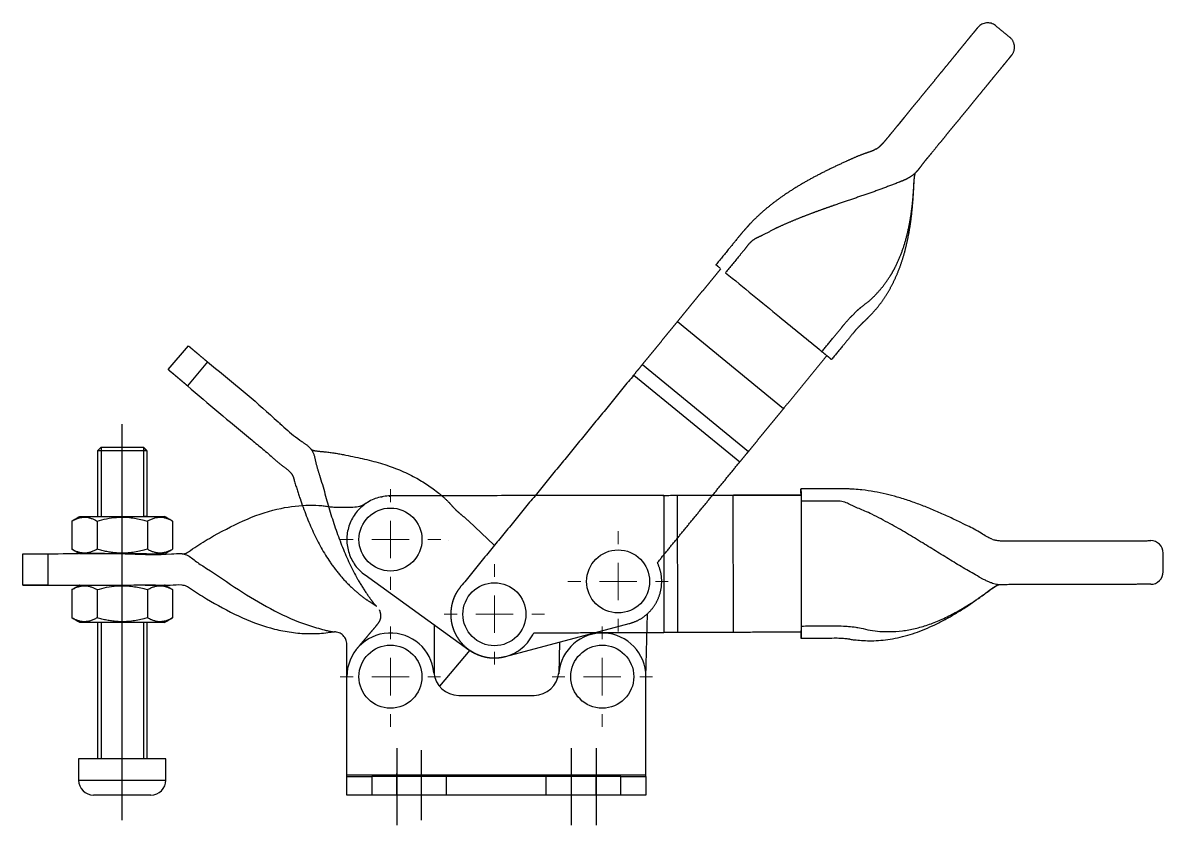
# Model space of a CAD drawing. Header units: millimetres. Extents: x 13 to 181, y 13 to 219.
# Drawn here: x 89.8 to 181.3, y 88.2 to 152.5 of the extents above; entities that cross this region are included whole.
import ezdxf

# ---------------------------------------------------------------- set-up
doc = ezdxf.new("R2010")
doc.units = ezdxf.units.MM
for name, pattern in [('CENTER', [50.8, 31.75, -6.35, 6.35, -6.35]), ('DASHED', [19.05, 12.7, -6.35]), ('PHANTOM', [63.5, 31.75, -6.35, 6.35, -6.35, 6.35, -6.35])]:
    doc.linetypes.add(name, pattern=pattern)
doc.layers.add('CENTER', color=1, linetype='CENTER')

# ---------------------------------------------------------------- blocks, each defined once
blk = doc.blocks.new('SW_CENTERMARKSYMBOL_0')
at = {"color": 0, "linetype": 'Continuous', "lineweight": 0}
for p, q in [((0, 3), (0, 4.028)), ((0, 0), (0, 1.5)), ((-3, 0), (-4.028, 0)), ((0, 0), (-1.5, 0)), ((0, 0), (0, -1.5)), ((0, 0), (1.5, 0)), ((3, 0), (4.028, 0)), ((0, -3), (0, -4.028))]:
    blk.add_line(p, q, dxfattribs=at)
blk = doc.blocks.new('SW_CENTERMARKSYMBOL_1')
at = {"color": 0, "linetype": 'Continuous', "lineweight": 0}
for p, q in [((0, 3), (0, 4.028)), ((0, 0), (0, 1.5)), ((-3, 0), (-4.028, 0)), ((0, 0), (-1.5, 0)), ((0, 0), (0, -1.5)), ((0, 0), (1.5, 0)), ((3, 0), (4.028, 0)), ((0, -3), (0, -4.028))]:
    blk.add_line(p, q, dxfattribs=at)
blk = doc.blocks.new('SW_CENTERMARKSYMBOL_2')
at = {"color": 0, "linetype": 'Continuous', "lineweight": 0}
for p, q in [((0, 3), (0, 4.028)), ((0, 0), (0, 1.5)), ((-3, 0), (-4.028, 0)), ((0, 0), (-1.5, 0)), ((0, 0), (0, -1.5)), ((0, 0), (1.5, 0)), ((3, 0), (4.028, 0)), ((0, -3), (0, -4.028))]:
    blk.add_line(p, q, dxfattribs=at)
blk = doc.blocks.new('SW_CENTERMARKSYMBOL_3')
at = {"color": 0, "linetype": 'Continuous', "lineweight": 0}
for p, q in [((0, 3), (0, 4.028)), ((0, 0), (0, 1.5)), ((-3, 0), (-4.028, 0)), ((0, 0), (-1.5, 0)), ((0, 0), (0, -1.5)), ((0, 0), (1.5, 0)), ((3, 0), (4.028, 0)), ((0, -3), (0, -4.028))]:
    blk.add_line(p, q, dxfattribs=at)

msp = doc.modelspace()

# ---------------------------------------------------------------- linework, layer by layer
at = {"color": 3, "linetype": 'PHANTOM'}
for p, q in [((142.338, 128.546), (150.849, 121.578)), ((101.47, 124.687), (103.08, 126.599)), ((104.61, 125.31), (102.999, 123.398)), ((139.511, 125.093), (148.023, 118.125)), ((138.822, 124.252), (147.334, 117.284)), ((125.556, 112.569), (127.633, 110.608)), ((128.537, 101.682), (138.464, 104.317)), ((125.656, 102.177), (123.227, 99.293))]:
    msp.add_line(p, q, dxfattribs=at)
at = {"color": 7, "linetype": 'Continuous'}
for p, q in [((97.777, 118.16), (95.777, 118.16)), ((96.077, 118.46), (97.777, 118.46)), ((97.777, 118.46), (99.477, 118.46)), ((99.777, 118.16), (97.777, 118.16)), ((141.224, 114.603), (141.246, 103.603)), ((142.311, 114.605), (142.333, 103.606)), ((146.774, 114.614), (146.796, 103.614)), ((94.377, 112.91), (101.177, 112.91)), ((99.477, 112.942), (99.741, 112.942)), ((93.735, 112.54), (93.735, 110.28)), ((95.756, 112.54), (95.756, 110.28)), ((99.797, 112.54), (99.797, 110.28)), ((101.818, 112.54), (101.818, 110.28)), ((89.797, 107.41), (89.797, 109.91)), ((91.797, 109.91), (91.797, 107.41)), ((97.777, 109.91), (94.377, 109.91)), ((99.708, 109.91), (97.777, 109.91)), ((181.306, 108.471), (181.306, 110.033)), ((117.258, 108.218), (125.596, 102.223)), ((99.609, 107.41), (101.177, 107.41)), ((93.735, 107.04), (93.735, 104.78)), ((95.756, 107.04), (95.756, 104.78)), ((99.797, 107.04), (99.797, 104.78)), ((101.818, 107.04), (101.818, 104.78)), ((97.777, 104.41), (94.377, 104.41)), ((101.177, 104.41), (97.777, 104.41)), ((139.797, 100.018), (139.921, 105.112)), ((122.797, 104.236), (122.797, 100.259)), ((132.863, 102.831), (132.801, 100.291)), ((125.655, 102.182), (125.888, 102.035)), ((115.797, 92.16), (115.797, 100.06)), ((115.797, 92.16), (115.797, 100.06)), ((139.797, 92.16), (139.797, 100.06)), ((139.797, 92.16), (139.797, 100.06)), ((124.774, 98.56), (130.82, 98.56)), ((124.774, 98.56), (130.82, 98.56)), ((101.277, 93.46), (94.277, 93.46)), ((94.277, 91.76), (101.277, 91.76)), ((139.797, 92.16), (115.797, 92.16)), ((115.797, 92.06), (115.797, 92.16)), ((139.797, 92.16), (115.797, 92.16)), ((115.797, 92.06), (115.797, 92.16)), ((115.797, 90.56), (115.797, 92.06)), ((115.797, 92.06), (117.797, 92.06)), ((115.797, 90.56), (115.797, 92.06)), ((115.797, 92.06), (117.797, 92.06)), ((137.797, 92.06), (117.797, 92.06)), ((137.797, 92.06), (117.797, 92.06)), ((119.797, 90.56), (119.797, 92.294)), ((135.797, 90.56), (135.797, 92.06)), ((137.797, 92.06), (139.797, 92.06)), ((137.797, 92.06), (139.797, 92.06)), ((139.797, 92.06), (139.797, 92.16)), ((139.797, 92.06), (139.797, 92.16)), ((139.797, 92.06), (139.797, 90.56)), ((139.797, 92.06), (139.797, 90.56)), ((100.077, 90.56), (95.477, 90.56)), ((117.797, 90.56), (115.797, 90.56)), ((117.797, 90.56), (115.797, 90.56)), ((137.797, 90.56), (117.797, 90.56)), ((137.797, 90.56), (117.797, 90.56)), ((139.797, 90.56), (137.797, 90.56)), ((139.797, 90.56), (137.797, 90.56))]:
    msp.add_line(p, q, dxfattribs=at)
at = {"color": 3, "linetype": 'Continuous'}
for p, q in [((96.077, 118.46), (96.077, 112.942)), ((99.477, 118.46), (99.477, 112.942)), ((96.077, 104.41), (96.077, 93.472)), ((99.477, 104.41), (99.477, 93.472))]:
    msp.add_line(p, q, dxfattribs=at)
msp.add_line((99.696, 109.91), (101.177, 109.91))
at = {"color": 3, "linetype": 'DASHED'}
for p, q in [((117.797, 92.06), (117.797, 90.56)), ((117.797, 92.06), (117.797, 90.56)), ((123.797, 90.56), (123.797, 92.06)), ((131.797, 90.56), (131.797, 92.06)), ((137.797, 90.56), (137.797, 92.06)), ((137.797, 90.56), (137.797, 92.06))]:
    msp.add_line(p, q, dxfattribs=at)
at = {"color": 7, "linetype": 'Continuous', "flags": 128}
for points in [[(101.47, 124.687), (101.47, 124.687)], [(119.294, 114.56), (119.294, 114.56)], [(116.282, 113.66), (116.282, 113.66)], [(123.931, 110.962), (123.931, 110.962)], [(89.797, 107.41), (89.797, 107.41)], [(118.174, 105.712), (118.174, 105.712)], [(114.797, 103.66), (114.797, 103.66)], [(118.295, 104.303), (118.295, 104.303)], [(115.797, 102.66), (115.797, 102.66)], [(116.62, 102.315), (116.62, 102.315)]]:
    msp.add_lwpolyline(points, dxfattribs=at)
at = {"color": 7, "linetype": 'Continuous'}
for centre in [(119.301, 111.06), (127.639, 105.065), (119.297, 100.06), (119.297, 100.06), (136.297, 100.06), (136.297, 100.06)]:
    msp.add_circle(centre, 2.528, dxfattribs=at)
at = {"color": 3, "linetype": 'PHANTOM'}
msp.add_circle((137.565, 107.7), 2.528, dxfattribs=at)
for centre, start, end in [((167.216, 151.499), 50.69712, 140.69432), ((168.377, 150.549), 320.69391, 50.69606)]:
    msp.add_arc(centre, 1, start, end, dxfattribs=at)
at = {"color": 7, "linetype": 'Continuous'}
for centre, radius, start, end in [((180.303, 109.969), 1, 0.11368, 90.11089), ((180.306, 108.469), 1, 270.11048, 0.11262), ((119.297, 100.06), 3.5, 5.21591, 180), ((136.297, 100.06), 3.5, 0, 174.78409), ((124.774, 100.56), 2, 185.21591, 270), ((124.774, 100.56), 2, 185.21591, 270), ((130.82, 100.56), 2, 270, 354.78409), ((95.477, 91.76), 1.2, 180, 270), ((100.077, 91.76), 1.2, 270, 0)]:
    msp.add_arc(centre, radius, start, end, dxfattribs=at)
at = {"color": 3, "linetype": 'PHANTOM'}
for points, knots in [([(159.961, 144.216), (160.052, 144.328), (160.226, 144.54), (160.516, 144.894), (160.828, 145.274), (161.175, 145.697), (161.534, 146.134), (161.896, 146.575), (162.256, 147.015), (162.613, 147.451), (162.972, 147.889), (163.324, 148.32), (163.665, 148.737), (163.996, 149.141), (164.317, 149.534), (164.622, 149.907), (164.907, 150.256), (165.172, 150.581), (165.419, 150.883), (165.642, 151.155), (165.839, 151.395), (166.009, 151.604), (166.155, 151.782), (166.266, 151.917), (166.346, 152.016), (166.401, 152.083), (166.436, 152.125), (166.44, 152.13), (166.442, 152.133)], [0, 0, 0, 0, 0.035095, 0.066399, 0.105807, 0.145487, 0.186036, 0.22689, 0.266045, 0.305471, 0.345742, 0.386305, 0.42552, 0.465012, 0.505367, 0.546015, 0.585185, 0.62463, 0.664933, 0.705528, 0.744494, 0.783724, 0.823799, 0.864169, 0.897689, 0.931378, 0.965596, 1, 1, 1, 1]), ([(169.15, 149.916), (169.148, 149.913), (169.143, 149.907), (169.089, 149.841), (168.992, 149.722), (168.867, 149.569), (168.724, 149.395), (168.553, 149.186), (168.356, 148.945), (168.135, 148.675), (167.892, 148.378), (167.625, 148.051), (167.338, 147.7), (167.036, 147.329), (166.719, 146.942), (166.385, 146.534), (166.041, 146.113), (165.692, 145.685), (165.337, 145.252), (164.975, 144.81), (164.612, 144.368), (164.253, 143.93), (163.899, 143.499), (163.546, 143.071), (163.131, 142.563), (162.849, 142.217), (162.675, 142.003)], [0, 0, 0, 0, 0.035122, 0.085224, 0.1359, 0.174885, 0.214138, 0.254239, 0.294631, 0.333826, 0.373288, 0.413603, 0.454218, 0.493473, 0.532998, 0.573383, 0.614069, 0.653295, 0.692789, 0.733127, 0.773757, 0.813131, 0.852784, 0.893319, 0.934172, 1, 1, 1, 1]), ([(160.546, 144.93), (160.511, 144.888), (160.465, 144.831), (160.364, 144.708), (160.305, 144.635), (160.274, 144.598), (160.259, 144.578), (160.249, 144.567), (160.242, 144.558), (160.235, 144.549), (160.221, 144.532), (160.191, 144.495), (160.133, 144.425), (160.051, 144.325), (160.016, 144.282), (159.991, 144.252)], [0, 0, 0, 0, 0.369405, 0.49194, 0.524267, 0.533847, 0.537358, 0.540385, 0.541872, 0.543422, 0.546919, 0.556458, 0.588687, 0.711015, 1, 1, 1, 1]), ([(158.271, 142.377), (158.311, 142.402), (158.435, 142.479), (158.583, 142.605), (158.729, 142.747), (158.842, 142.867), (158.957, 142.996), (159.069, 143.128), (159.212, 143.299), (159.383, 143.506), (159.58, 143.748), (159.774, 143.986), (159.898, 144.139), (159.961, 144.216)], [0, 0, 0, 0, 0.054334, 0.164763, 0.220732, 0.287991, 0.355362, 0.422938, 0.490553, 0.616782, 0.743476, 0.871528, 1, 1, 1, 1]), ([(158.236, 142.367), (158.206, 142.348), (158.057, 142.253), (157.711, 142.132), (157.154, 141.943), (156.52, 141.684), (155.721, 141.322), (154.82, 140.904), (153.81, 140.403), (152.824, 139.879), (151.867, 139.324), (150.98, 138.754), (150.15, 138.158), (149.369, 137.539), (148.702, 136.936), (148.267, 136.503), (148.083, 136.302), (148.051, 136.267)], [0, 0, 0, 0, 0.008439, 0.04207, 0.086911, 0.149296, 0.205953, 0.297704, 0.389783, 0.48188, 0.574604, 0.668006, 0.750872, 0.838154, 0.930094, 0.987716, 1, 1, 1, 1]), ([(162.675, 142.003), (162.632, 141.951), (162.545, 141.847), (162.41, 141.688), (162.273, 141.525), (162.136, 141.357), (162, 141.183), (161.865, 140.998), (161.724, 140.808), (161.581, 140.632), (161.391, 140.425), (161.183, 140.251), (160.946, 140.099), (160.681, 139.953), (160.47, 139.863), (160.328, 139.802)], [0, 0, 0, 0, 0.068324, 0.136767, 0.205447, 0.274195, 0.344634, 0.415276, 0.486722, 0.55866, 0.616459, 0.734507, 0.794911, 0.862648, 1, 1, 1, 1]), ([(153.927, 126.126), (154.212, 126.474), (154.735, 127.113), (155.336, 127.852), (155.798, 128.43), (156.095, 128.763), (156.455, 129.133), (156.692, 129.369), (156.93, 129.582), (157.227, 129.831), (157.711, 130.169), (158.275, 130.728), (158.834, 131.366), (159.289, 131.998), (159.645, 132.595), (159.968, 133.211), (160.318, 134.023), (160.66, 135.075), (160.882, 136.015), (161.037, 136.869), (161.146, 137.615), (161.234, 138.456), (161.292, 139.247), (161.313, 139.84), (161.351, 140.128), (161.36, 140.2)], [0, 0, 0, 0, 0.070379, 0.129267, 0.148909, 0.186163, 0.198835, 0.232808, 0.244497, 0.261896, 0.31413, 0.366407, 0.419007, 0.489748, 0.525294, 0.559789, 0.629079, 0.699413, 0.770818, 0.806702, 0.854677, 0.902825, 0.951379, 0.987826, 1, 1, 1, 1]), ([(157.263, 128.498), (157.263, 128.498), (157.355, 128.588), (157.559, 128.787), (157.943, 129.174), (158.397, 129.687), (158.845, 130.285), (159.272, 130.956), (159.664, 131.684), (160.019, 132.47), (160.325, 133.299), (160.585, 134.169), (160.802, 135.081), (160.977, 136.03), (161.114, 136.999), (161.211, 137.988), (161.278, 138.955), (161.316, 139.711), (161.345, 140.139), (161.373, 140.249), (161.374, 140.252)], [0, 0, 0, 0, 0.000061, 0.032064, 0.080811, 0.137549, 0.201819, 0.267894, 0.337386, 0.408185, 0.478925, 0.550597, 0.623051, 0.696027, 0.769223, 0.839645, 0.911766, 0.975076, 0.999397, 1, 1, 1, 1]), ([(161.36, 140.2), (161.365, 140.23), (161.376, 140.289), (161.397, 140.375), (161.416, 140.437), (161.43, 140.469), (161.433, 140.476)], [0, 0, 0, 0, 0.303712, 0.60914, 0.921023, 1, 1, 1, 1]), ([(160.114, 139.714), (159.703, 139.556), (158.877, 139.238), (157.594, 138.782), (156.285, 138.335), (155.164, 137.954), (154.247, 137.634), (153.535, 137.378), (152.828, 137.114), (152.1, 136.831), (151.356, 136.525), (150.663, 136.224), (149.912, 135.872), (149.333, 135.531), (148.775, 135.289), (148.349, 135.068), (147.994, 134.697), (147.655, 134.247), (147.045, 133.507), (146.549, 132.902), (146.189, 132.462)], [0, 0, 0, 0, 0.082724, 0.165935, 0.250712, 0.33605, 0.382527, 0.429095, 0.475943, 0.522888, 0.575686, 0.628617, 0.668669, 0.735736, 0.763856, 0.792651, 0.824565, 0.856795, 0.89591, 1, 1, 1, 1]), ([(148.028, 136.237), (147.996, 136.204), (147.9, 136.103), (147.697, 135.874), (147.438, 135.569), (146.99, 135.02), (146.329, 134.211), (145.747, 133.5), (145.415, 133.095)], [0, 0, 0, 0, 0.038584, 0.116152, 0.247279, 0.340103, 0.623218, 1, 1, 1, 1]), ([(145.75, 132.82), (145.694, 132.866), (145.564, 132.972), (145.442, 133.072), (145.424, 133.087), (145.415, 133.095)], [0, 0, 0, 0, 0.272384, 0.636589, 1, 1, 1, 1]), ([(145.415, 133.094), (145.415, 133.094), (145.415, 133.094), (145.415, 133.095), (145.415, 133.095)], [0, 0, 0, 0, 0.56, 1, 1, 1, 1]), ([(145.802, 132.778), (145.802, 132.778), (145.802, 132.778), (145.802, 132.778), (145.802, 132.778)], [0, 0, 0, 0, 0.569541, 1, 1, 1, 1]), ([(145.802, 132.778), (145.802, 132.778), (145.802, 132.778), (145.802, 132.778), (145.802, 132.778), (145.802, 132.778)], [0, 0, 0, 0, 0.070301, 0.53515, 1, 1, 1, 1]), ([(146.189, 132.461), (147.633, 131.278), (150.213, 129.167), (152.792, 127.055), (153.927, 126.126)], [0, 0, 0, 0, 0.56, 1, 1, 1, 1]), ([(157.26, 128.502), (157.247, 128.489), (157.203, 128.445), (157.083, 128.323), (156.859, 128.112), (156.615, 127.841), (156.337, 127.504), (156.019, 127.096), (155.42, 126.376), (154.983, 125.84), (154.701, 125.493)], [0, 0, 0, 0, 0.019214, 0.065263, 0.183705, 0.303911, 0.323523, 0.500443, 0.677303, 1, 1, 1, 1]), ([(103.08, 126.599), (103.085, 126.594), (103.096, 126.585), (103.189, 126.507), (103.33, 126.388), (103.521, 126.227), (103.755, 126.03), (104.021, 125.806), (104.309, 125.563), (104.51, 125.395), (104.61, 125.31)], [0, 0, 0, 0, 0.125076, 0.250048, 0.375069, 0.5, 0.624931, 0.749952, 0.874924, 1, 1, 1, 1]), ([(153.927, 126.126), (154.042, 126.033), (154.27, 125.846), (154.516, 125.644), (154.646, 125.538), (154.661, 125.526), (154.664, 125.524)], [0, 0, 0, 0, 0.3424, 0.685629, 0.956086, 1, 1, 1, 1]), ([(154.701, 125.493), (154.701, 125.493), (154.701, 125.493), (154.701, 125.494), (154.701, 125.494)], [0, 0, 0, 0, 0.56, 1, 1, 1, 1]), ([(154.701, 125.494), (154.701, 125.494), (154.701, 125.494), (154.701, 125.494), (154.701, 125.494)], [0, 0, 0, 0, 0.56, 1, 1, 1, 1]), ([(154.701, 125.493), (154.701, 125.493), (154.701, 125.493), (154.701, 125.493), (154.701, 125.493)], [0, 0, 0, 0, 0.081971, 1, 1, 1, 1]), ([(101.47, 124.687), (101.475, 124.682), (101.485, 124.673), (101.578, 124.595), (101.719, 124.476), (101.911, 124.315), (102.144, 124.118), (102.41, 123.894), (102.699, 123.651), (102.899, 123.483), (102.999, 123.398)], [0, 0, 0, 0, 0.125076, 0.250048, 0.375069, 0.5, 0.624931, 0.749952, 0.874924, 1, 1, 1, 1]), ([(102.999, 123.398), (102.899, 123.483), (102.699, 123.651), (102.41, 123.894), (102.144, 124.118), (101.911, 124.315), (101.719, 124.476), (101.578, 124.595), (101.485, 124.673), (101.475, 124.682), (101.47, 124.687)], [0, 0, 0, 0, 0.125076, 0.250048, 0.375069, 0.5, 0.624931, 0.749952, 0.874924, 1, 1, 1, 1]), ([(104.61, 125.311), (106.323, 123.92), (108.892, 121.834), (111.484, 119.36), (112.77, 118.531), (113.2, 117.917), (113.301, 117.13), (113.842, 115.544), (114.43, 113.227), (115.421, 110.396), (116.392, 108.262), (117.251, 106.917), (117.688, 106.303), (117.917, 105.974), (118.091, 105.797), (118.177, 105.71)], [0, 0, 0, 0, 0.259859, 0.389667, 0.422502, 0.437779, 0.476508, 0.514273, 0.635659, 0.756947, 0.878257, 0.93892, 0.969584, 0.984966, 1, 1, 1, 1]), ([(103, 123.399), (104.678, 121.969), (106.944, 120.039), (109.489, 117.971), (110.501, 117.031), (111.139, 116.64), (111.481, 116.173), (111.683, 115.425), (112.187, 113.868), (113.06, 111.587), (114.186, 109.567), (115.268, 108.141), (116.059, 107.31), (116.742, 106.721), (117.326, 106.246), (117.758, 106.012), (118.079, 105.781), (118.177, 105.71)], [0, 0, 0, 0, 0.25988, 0.350825, 0.386435, 0.422538, 0.437816, 0.453292, 0.514281, 0.635636, 0.756885, 0.820616, 0.884349, 0.917752, 0.95107, 0.984969, 1, 1, 1, 1]), ([(112.872, 118.358), (112.9, 118.333), (113.03, 118.216), (113.495, 118.137), (114.417, 118.079), (116.253, 117.735), (118.715, 117.201), (121.225, 116.167), (122.852, 115.071), (123.819, 114.231), (124.189, 113.822), (124.423, 113.547), (124.748, 113.244), (125.127, 112.931), (125.398, 112.703), (125.556, 112.569)], [0, 0, 0, 0, 0.00695, 0.032735, 0.085299, 0.187847, 0.393133, 0.598386, 0.770929, 0.846779, 0.877205, 0.907169, 0.933029, 0.960932, 1, 1, 1, 1]), ([(138.464, 104.317), (138.707, 104.398), (139.195, 104.561), (139.834, 105.001), (140.371, 105.556), (140.767, 106.221), (141.016, 106.953), (141.091, 107.722), (141.013, 108.494), (140.82, 108.97), (140.724, 109.209)], [0, 0, 0, 0, 0.125015, 0.249998, 0.374958, 0.499999, 0.624953, 0.75, 0.874941, 1, 1, 1, 1]), ([(124.931, 107.282), (124.819, 107.133), (124.599, 106.839), (124.361, 106.341), (124.203, 105.815), (124.132, 105.265), (124.14, 104.71), (124.236, 104.169), (124.42, 103.65), (124.685, 103.163), (125.018, 102.719), (125.415, 102.338), (125.869, 102.026), (126.37, 101.789), (126.9, 101.626), (127.445, 101.552), (127.996, 101.563), (128.356, 101.642), (128.537, 101.682)], [0, 0, 0, 0, 0.063311, 0.125015, 0.18671, 0.249994, 0.313249, 0.374933, 0.436649, 0.499996, 0.563256, 0.624942, 0.686656, 0.75, 0.813248, 0.87493, 0.936648, 1, 1, 1, 1]), ([(124.931, 107.282), (124.819, 107.133), (124.599, 106.839), (124.361, 106.341), (124.203, 105.815), (124.132, 105.265), (124.14, 104.71), (124.236, 104.169), (124.42, 103.65), (124.685, 103.163), (125.018, 102.719), (125.415, 102.338), (125.869, 102.026), (126.37, 101.789), (126.9, 101.626), (127.445, 101.552), (127.996, 101.563), (128.356, 101.642), (128.537, 101.682)], [0, 0, 0, 0, 0.063311, 0.125015, 0.18671, 0.249994, 0.313249, 0.374933, 0.436649, 0.499996, 0.563256, 0.624942, 0.686656, 0.75, 0.813248, 0.87493, 0.936648, 1, 1, 1, 1]), ([(124.924, 107.273), (124.813, 107.124), (124.593, 106.829), (124.357, 106.331), (124.201, 105.804), (124.131, 105.254), (124.141, 104.699), (124.239, 104.158), (124.424, 103.64), (124.691, 103.153), (125.026, 102.711), (125.423, 102.331), (125.878, 102.02), (126.38, 101.785), (126.911, 101.624), (127.456, 101.551), (128.008, 101.564), (128.366, 101.644), (128.548, 101.685)], [0, 0, 0, 0, 0.063311, 0.125015, 0.18671, 0.249994, 0.313249, 0.374933, 0.436649, 0.499996, 0.563256, 0.624942, 0.686656, 0.75, 0.813248, 0.87493, 0.936648, 1, 1, 1, 1]), ([(118.295, 104.303), (118.368, 104.41), (118.514, 104.623), (118.545, 104.957), (118.499, 105.211), (118.457, 105.344), (118.418, 105.403), (118.416, 105.408)], [0, 0, 0, 0, 0.324131, 0.651487, 0.819252, 0.986192, 1, 1, 1, 1])]:
    msp.add_open_spline(points, degree=3, knots=knots, dxfattribs=at)
for points, degree in [([(167.842, 152.279), (167.839, 152.281)], 1), ([(169.02, 151.315), (168.823, 151.476), (168.431, 151.797), (168.038, 152.119), (167.842, 152.279)], 3), ([(160.328, 139.802), (160.114, 139.714)], 1), ([(145.802, 132.778), (142.364, 128.578)], 1), ([(142.364, 128.578), (145.802, 132.778)], 1), ([(145.415, 133.095), (145.415, 133.095)], 1), ([(139.511, 125.093), (142.338, 128.546)], 1), ([(142.338, 128.546), (142.342, 128.551), (142.35, 128.562), (142.36, 128.573), (142.364, 128.578)], 3), ([(154.314, 125.81), (150.877, 121.61)], 1), ([(154.701, 125.493), (154.701, 125.493)], 1), ([(138.822, 124.252), (138.941, 124.397), (139.179, 124.687), (139.4, 124.958), (139.511, 125.093)], 3), ([(138.822, 124.252), (124.931, 107.282)], 1), ([(138.775, 124.194), (138.822, 124.252)], 1), ([(150.849, 121.578), (148.023, 118.125)], 1), ([(150.876, 121.611), (150.871, 121.605), (150.862, 121.594), (150.854, 121.584), (150.849, 121.578)], 3), ([(110.409, 120.425), (110.457, 120.385)], 1), ([(148.023, 118.125), (147.912, 117.99), (147.691, 117.72), (147.453, 117.429), (147.334, 117.284)], 3), ([(140.724, 109.209), (147.334, 117.284)], 1), ([(116.62, 102.315), (118.295, 104.303)], 1)]:
    msp.add_open_spline(points, degree=degree, dxfattribs=at)
at = {"color": 7, "linetype": 'Continuous'}
for points, degree in [([(96.077, 118.46), (95.777, 118.16)], 1), ([(95.777, 118.16), (95.777, 112.91)], 1), ([(99.777, 118.16), (99.477, 118.46)], 1), ([(99.777, 112.91), (99.777, 118.16)], 1), ([(118.527, 114.474), (118.673, 114.504)], 1), ([(119.188, 114.552), (119.291, 114.543)], 1), ([(141.224, 114.603), (119.294, 114.56)], 1), ([(141.156, 114.603), (141.224, 114.603)], 1), ([(141.224, 114.603), (141.412, 114.604), (141.787, 114.604), (142.136, 114.605), (142.311, 114.605)], 3), ([(142.311, 114.605), (146.774, 114.614)], 1), ([(146.774, 114.614), (146.781, 114.614), (146.794, 114.614), (146.808, 114.614), (146.816, 114.614)], 3), ([(152.243, 114.625), (146.816, 114.614)], 1), ([(146.816, 114.614), (152.243, 114.625)], 1), ([(152.242, 115.125), (152.242, 115.125)], 1), ([(116.282, 113.66), (116.476, 113.675), (116.866, 113.704), (117.207, 113.893), (117.378, 113.987)], 3), ([(94.377, 112.91), (93.735, 112.54)], 1), ([(101.818, 112.54), (101.177, 112.91)], 1), ([(93.735, 110.28), (94.377, 109.91)], 1), ([(95.777, 109.91), (95.777, 109.91)], 1), ([(101.177, 109.91), (101.818, 110.28)], 1), ([(181.303, 109.981), (181.303, 109.984)], 1), ([(181.306, 108.458), (181.306, 108.712), (181.305, 109.22), (181.304, 109.727), (181.303, 109.981)], 3), ([(91.797, 107.409), (94.375, 107.409)], 1), ([(94.376, 107.41), (93.735, 107.04)], 1), ([(99.777, 107.41), (99.777, 107.412)], 1), ([(101.818, 107.04), (101.177, 107.41)], 1), ([(93.735, 104.78), (94.377, 104.41)], 1), ([(95.777, 104.41), (95.777, 93.46)], 1), ([(99.777, 93.46), (99.777, 104.41)], 1), ([(101.177, 104.41), (101.818, 104.78)], 1), ([(130.81, 103.583), (141.246, 103.603)], 1), ([(142.333, 103.606), (142.158, 103.605), (141.809, 103.604), (141.434, 103.604), (141.246, 103.603)], 3), ([(146.796, 103.614), (142.333, 103.606)], 1), ([(146.837, 103.614), (146.83, 103.614), (146.816, 103.614), (146.802, 103.614), (146.796, 103.614)], 3), ([(152.264, 103.624), (146.837, 103.614)], 1), ([(115.797, 100.06), (115.797, 102.66)], 1), ([(152.265, 103.125), (152.266, 103.125)], 1), ([(152.266, 103.125), (152.266, 103.125)], 1), ([(94.277, 93.46), (94.277, 91.76)], 1), ([(101.277, 91.76), (101.277, 93.46)], 1)]:
    msp.add_open_spline(points, degree=degree, dxfattribs=at)
for points, knots in [([(119.294, 114.56), (119.108, 114.552), (118.741, 114.536), (118.205, 114.403), (117.698, 114.191), (117.228, 113.897), (116.805, 113.538), (116.447, 113.12), (116.163, 112.649), (115.956, 112.134), (115.824, 111.595), (115.781, 111.047), (115.829, 110.498), (115.964, 109.961), (116.175, 109.447), (116.463, 108.98), (116.822, 108.56), (117.111, 108.333), (117.258, 108.218)], [0, 0, 0, 0, 0.063311, 0.125015, 0.18671, 0.249994, 0.313249, 0.374933, 0.436649, 0.499996, 0.563256, 0.624942, 0.686656, 0.75, 0.813248, 0.87493, 0.936648, 1, 1, 1, 1]), ([(156.29, 115.105), (156.257, 115.107), (156.131, 115.116), (155.837, 115.127), (155.438, 115.133), (154.927, 115.131), (154.405, 115.129), (153.487, 115.127), (152.766, 115.126), (152.242, 115.125)], [0, 0, 0, 0, 0.028065, 0.106482, 0.239043, 0.332882, 0.475962, 0.619097, 1, 1, 1, 1]), ([(152.242, 115.125), (152.242, 115.112), (152.242, 115.091), (152.242, 114.966), (152.243, 114.837), (152.243, 114.678), (152.244, 114.445), (152.244, 114.251), (152.244, 114.125)], [0, 0, 0, 0, 0.240126, 0.368897, 0.5, 0.631103, 0.759874, 1, 1, 1, 1]), ([(152.243, 114.703), (152.242, 114.77), (152.242, 114.926), (152.242, 115.068), (152.242, 115.089), (152.242, 115.096)], [0, 0, 0, 0, 0.333726, 0.77851, 1, 1, 1, 1]), ([(152.242, 115.075), (152.242, 115.041), (152.242, 114.971), (152.242, 114.758), (152.243, 114.471), (152.243, 114.24), (152.243, 114.125)], [0, 0, 0, 0, 0.219581, 0.452282, 0.72644, 1, 1, 1, 1]), ([(152.242, 114.625), (152.243, 114.625), (152.243, 114.625), (152.243, 114.625), (152.243, 114.625)], [0, 0, 0, 0, 0.569541, 1, 1, 1, 1]), ([(152.243, 114.625), (152.243, 114.625), (152.243, 114.625), (152.243, 114.625), (152.243, 114.625), (152.243, 114.625)], [0, 0, 0, 0, 0.070301, 0.53515, 1, 1, 1, 1]), ([(167.565, 111.099), (167.54, 111.106), (167.388, 111.153), (167.103, 111.321), (166.663, 111.589), (166.155, 111.888), (165.548, 112.185), (164.811, 112.55), (163.925, 112.964), (162.941, 113.399), (161.954, 113.8), (160.962, 114.16), (159.998, 114.462), (159.051, 114.707), (158.114, 114.905), (157.26, 115.029), (156.659, 115.088), (156.385, 115.101), (156.324, 115.104)], [0, 0, 0, 0, 0.006242, 0.037775, 0.077663, 0.129176, 0.177845, 0.238917, 0.326414, 0.414071, 0.501716, 0.590081, 0.679151, 0.758356, 0.841848, 0.92979, 0.984355, 1, 1, 1, 1]), ([(102.595, 109.916), (102.632, 109.915), (102.807, 109.909), (103.213, 110.148), (103.956, 110.698), (105.581, 111.617), (107.809, 112.795), (110.395, 113.621), (112.345, 113.831), (113.626, 113.812), (114.172, 113.737), (114.528, 113.678), (114.972, 113.656), (115.549, 113.661), (115.989, 113.66), (116.282, 113.66)], [0, 0, 0, 0, 0.006839, 0.032213, 0.083939, 0.184852, 0.386866, 0.588846, 0.758639, 0.83328, 0.86322, 0.892707, 0.918154, 0.945612, 1, 1, 1, 1]), ([(152.243, 114.125), (152.247, 112.258), (152.254, 108.925), (152.261, 105.591), (152.264, 104.124)], [0, 0, 0, 0, 0.56, 1, 1, 1, 1]), ([(166.689, 107.972), (166.305, 108.189), (165.536, 108.626), (164.369, 109.327), (163.192, 110.054), (162.186, 110.679), (161.357, 111.184), (160.706, 111.572), (160.054, 111.951), (159.373, 112.333), (158.664, 112.714), (157.992, 113.058), (157.243, 113.414), (156.612, 113.645), (156.07, 113.922), (155.629, 114.111), (155.117, 114.15), (154.554, 114.126), (153.595, 114.127), (152.813, 114.126), (152.244, 114.125)], [0, 0, 0, 0, 0.082724, 0.165935, 0.250712, 0.33605, 0.382527, 0.429095, 0.475943, 0.522888, 0.575686, 0.628617, 0.668669, 0.735736, 0.763856, 0.792651, 0.824565, 0.856795, 0.89591, 1, 1, 1, 1]), ([(93.735, 112.54), (93.822, 112.587), (93.997, 112.682), (94.265, 112.785), (94.54, 112.847), (94.803, 112.858), (95.053, 112.827), (95.289, 112.762), (95.524, 112.667), (95.679, 112.582), (95.756, 112.54)], [0, 0, 0, 0, 0.132022, 0.264559, 0.399256, 0.534978, 0.649868, 0.76539, 0.8825, 1, 1, 1, 1]), ([(95.756, 112.54), (96.011, 112.607), (96.525, 112.744), (97.395, 112.863), (98.365, 112.853), (99.192, 112.707), (99.665, 112.576), (99.797, 112.54)], [0, 0, 0, 0, 0.19323, 0.388355, 0.640657, 0.899777, 1, 1, 1, 1]), ([(99.797, 112.54), (99.885, 112.587), (100.059, 112.682), (100.328, 112.785), (100.602, 112.847), (100.865, 112.858), (101.116, 112.827), (101.351, 112.762), (101.586, 112.667), (101.741, 112.582), (101.818, 112.54)], [0, 0, 0, 0, 0.132022, 0.264559, 0.399256, 0.534978, 0.649868, 0.76539, 0.8825, 1, 1, 1, 1]), ([(167.576, 111.087), (167.621, 111.072), (167.759, 111.025), (167.951, 110.991), (168.152, 110.968), (168.317, 110.957), (168.49, 110.95), (168.663, 110.947), (168.885, 110.946), (169.154, 110.945), (169.467, 110.946), (169.773, 110.947), (169.97, 110.948), (170.069, 110.949)], [0, 0, 0, 0, 0.054334, 0.164763, 0.220732, 0.287991, 0.355362, 0.422938, 0.490553, 0.616782, 0.743476, 0.871528, 1, 1, 1, 1]), ([(170.069, 110.949), (170.214, 110.949), (170.488, 110.95), (170.946, 110.951), (171.437, 110.951), (171.985, 110.951), (172.55, 110.952), (173.121, 110.952), (173.689, 110.953), (174.253, 110.954), (174.819, 110.955), (175.375, 110.957), (175.915, 110.958), (176.437, 110.959), (176.944, 110.961), (177.426, 110.962), (177.877, 110.963), (178.296, 110.964), (178.686, 110.965), (179.038, 110.966), (179.348, 110.967), (179.618, 110.968), (179.847, 110.968), (180.023, 110.968), (180.15, 110.969), (180.236, 110.969), (180.291, 110.969), (180.298, 110.969), (180.301, 110.969)], [0, 0, 0, 0, 0.035095, 0.066399, 0.105807, 0.145487, 0.186036, 0.22689, 0.266045, 0.305471, 0.345742, 0.386305, 0.42552, 0.465012, 0.505367, 0.546015, 0.585185, 0.62463, 0.664933, 0.705528, 0.744494, 0.783724, 0.823799, 0.864169, 0.897689, 0.931378, 0.965596, 1, 1, 1, 1]), ([(89.797, 109.91), (89.804, 109.91), (89.817, 109.91), (89.938, 109.91), (90.123, 109.91), (90.373, 109.91), (90.679, 109.91), (91.026, 109.91), (91.404, 109.91), (91.666, 109.91), (91.797, 109.91)], [0, 0, 0, 0, 0.125076, 0.250048, 0.375069, 0.5, 0.624931, 0.749952, 0.874924, 1, 1, 1, 1]), ([(91.797, 109.911), (94.003, 109.95), (97.311, 110.01), (100.888, 109.788), (102.405, 109.983), (103.13, 109.79), (103.714, 109.253), (105.15, 108.388), (107.092, 106.995), (109.673, 105.468), (111.791, 104.462), (113.315, 103.987), (114.045, 103.798), (114.431, 103.695), (114.679, 103.672), (114.801, 103.66)], [0, 0, 0, 0, 0.259859, 0.389667, 0.422502, 0.437779, 0.476508, 0.514273, 0.635659, 0.756947, 0.878257, 0.93892, 0.969584, 0.984966, 1, 1, 1, 1]), ([(95.756, 110.28), (95.669, 110.233), (95.494, 110.138), (95.226, 110.036), (94.952, 109.973), (94.688, 109.962), (94.438, 109.993), (94.202, 110.058), (93.968, 110.153), (93.813, 110.238), (93.735, 110.28)], [0, 0, 0, 0, 0.132022, 0.264559, 0.399256, 0.534978, 0.649868, 0.76539, 0.8825, 1, 1, 1, 1]), ([(99.797, 110.28), (99.666, 110.244), (99.369, 110.162), (98.897, 110.063), (98.38, 109.99), (97.853, 109.96), (97.366, 109.976), (96.926, 110.023), (96.534, 110.088), (96.143, 110.173), (95.885, 110.245), (95.756, 110.28)], [0, 0, 0, 0, 0.099383, 0.225483, 0.352175, 0.481154, 0.611101, 0.707597, 0.804432, 0.902111, 1, 1, 1, 1]), ([(99.707, 109.91), (99.71, 109.91), (99.717, 109.91), (99.705, 109.91), (99.696, 109.91)], [0, 0, 0, 0, 0.313368, 1, 1, 1, 1]), ([(101.818, 110.28), (101.731, 110.233), (101.557, 110.138), (101.288, 110.036), (101.014, 109.973), (100.75, 109.962), (100.5, 109.993), (100.265, 110.058), (100.03, 110.153), (99.875, 110.238), (99.797, 110.28)], [0, 0, 0, 0, 0.132022, 0.264559, 0.399256, 0.534978, 0.649868, 0.76539, 0.8825, 1, 1, 1, 1]), ([(89.797, 107.41), (89.804, 107.41), (89.817, 107.41), (89.938, 107.41), (90.123, 107.41), (90.373, 107.41), (90.679, 107.41), (91.026, 107.41), (91.404, 107.41), (91.666, 107.41), (91.797, 107.41)], [0, 0, 0, 0, 0.125076, 0.250048, 0.375069, 0.5, 0.624931, 0.749952, 0.874924, 1, 1, 1, 1]), ([(91.797, 107.41), (91.666, 107.41), (91.404, 107.41), (91.026, 107.41), (90.679, 107.41), (90.373, 107.41), (90.123, 107.41), (89.938, 107.41), (89.817, 107.41), (89.804, 107.41), (89.797, 107.41)], [0, 0, 0, 0, 0.125076, 0.250048, 0.375069, 0.5, 0.624931, 0.749952, 0.874924, 1, 1, 1, 1]), ([(91.797, 107.411), (94.001, 107.399), (96.978, 107.382), (100.257, 107.44), (101.636, 107.373), (102.376, 107.485), (102.938, 107.348), (103.575, 106.907), (104.963, 106.04), (107.101, 104.858), (109.264, 104.039), (111.01, 103.646), (112.15, 103.519), (113.051, 103.509), (113.804, 103.522), (114.285, 103.621), (114.68, 103.651), (114.801, 103.66)], [0, 0, 0, 0, 0.25988, 0.350825, 0.386435, 0.422538, 0.437816, 0.453292, 0.514281, 0.635636, 0.756885, 0.820616, 0.884349, 0.917752, 0.95107, 0.984969, 1, 1, 1, 1]), ([(93.735, 107.04), (93.822, 107.087), (93.997, 107.182), (94.265, 107.285), (94.54, 107.347), (94.803, 107.358), (95.053, 107.327), (95.289, 107.262), (95.524, 107.167), (95.679, 107.082), (95.756, 107.04)], [0, 0, 0, 0, 0.132022, 0.264559, 0.399256, 0.534978, 0.649868, 0.76539, 0.8825, 1, 1, 1, 1]), ([(95.756, 107.04), (96.011, 107.107), (96.525, 107.244), (97.395, 107.363), (98.365, 107.353), (99.192, 107.207), (99.665, 107.076), (99.797, 107.04)], [0, 0, 0, 0, 0.19323, 0.388355, 0.640657, 0.899777, 1, 1, 1, 1]), ([(99.797, 107.04), (99.885, 107.087), (100.059, 107.182), (100.328, 107.285), (100.602, 107.347), (100.865, 107.358), (101.116, 107.327), (101.351, 107.262), (101.586, 107.167), (101.741, 107.082), (101.818, 107.04)], [0, 0, 0, 0, 0.132022, 0.264559, 0.399256, 0.534978, 0.649868, 0.76539, 0.8825, 1, 1, 1, 1]), ([(152.262, 104.124), (152.712, 104.125), (153.539, 104.127), (154.491, 104.131), (155.231, 104.142), (155.676, 104.124), (156.191, 104.081), (156.524, 104.047), (156.839, 103.999), (157.221, 103.928), (157.789, 103.768), (158.579, 103.687), (159.426, 103.661), (160.204, 103.71), (160.891, 103.814), (161.572, 103.955), (162.422, 104.201), (163.452, 104.605), (164.319, 105.031), (165.077, 105.452), (165.722, 105.842), (166.428, 106.308), (167.077, 106.766), (167.547, 107.126), (167.794, 107.28), (167.855, 107.318)], [0, 0, 0, 0, 0.070379, 0.129267, 0.148909, 0.186163, 0.198835, 0.232808, 0.244497, 0.261896, 0.31413, 0.366407, 0.419007, 0.489748, 0.525294, 0.559789, 0.629079, 0.699413, 0.770818, 0.806702, 0.854677, 0.902825, 0.951379, 0.987826, 1, 1, 1, 1]), ([(156.152, 103.06), (156.164, 103.059), (156.289, 103.044), (156.586, 103.012), (157.103, 102.962), (157.765, 102.933), (158.471, 102.956), (159.22, 103.037), (159.998, 103.177), (160.794, 103.376), (161.594, 103.636), (162.39, 103.95), (163.194, 104.321), (164.002, 104.746), (164.81, 105.217), (165.606, 105.725), (166.394, 106.269), (167.051, 106.747), (167.55, 107.113), (167.791, 107.287), (167.9, 107.338), (167.901, 107.339)], [0, 0, 0, 0, 0.003274, 0.032594, 0.082273, 0.135341, 0.195569, 0.258097, 0.323559, 0.392616, 0.458494, 0.526478, 0.595214, 0.664519, 0.734109, 0.803603, 0.87005, 0.93921, 0.973973, 0.999603, 1, 1, 1, 1]), ([(167.041, 107.79), (166.991, 107.814), (166.871, 107.872), (166.756, 107.935), (166.689, 107.972)], [0, 0, 0, 0, 0.41381, 1, 1, 1, 1]), ([(170.083, 107.447), (170.016, 107.448), (169.88, 107.449), (169.671, 107.452), (169.459, 107.454), (169.242, 107.454), (169.021, 107.448), (168.792, 107.435), (168.556, 107.423), (168.33, 107.422), (168.049, 107.438), (167.782, 107.487), (167.515, 107.574), (167.285, 107.665), (167.129, 107.745), (167.041, 107.79)], [0, 0, 0, 0, 0.071843, 0.14381, 0.216027, 0.288314, 0.362381, 0.436661, 0.511785, 0.587428, 0.648203, 0.77233, 0.835845, 0.90707, 1, 1, 1, 1]), ([(167.855, 107.318), (167.882, 107.333), (167.934, 107.363), (168.014, 107.4), (168.074, 107.426), (168.108, 107.435), (168.115, 107.437)], [0, 0, 0, 0, 0.303712, 0.60914, 0.921023, 1, 1, 1, 1]), ([(180.308, 107.469), (180.304, 107.469), (180.296, 107.469), (180.211, 107.469), (180.058, 107.468), (179.86, 107.468), (179.635, 107.468), (179.365, 107.467), (179.053, 107.466), (178.705, 107.465), (178.321, 107.464), (177.898, 107.463), (177.445, 107.462), (176.967, 107.46), (176.467, 107.459), (175.939, 107.457), (175.396, 107.456), (174.843, 107.455), (174.284, 107.454), (173.712, 107.453), (173.14, 107.452), (172.574, 107.452), (172.016, 107.452), (171.461, 107.452), (170.805, 107.45), (170.359, 107.449), (170.084, 107.447)], [0, 0, 0, 0, 0.035122, 0.085224, 0.1359, 0.174885, 0.214138, 0.254239, 0.294631, 0.333826, 0.373288, 0.413603, 0.454218, 0.493473, 0.532998, 0.573383, 0.614069, 0.653295, 0.692789, 0.733127, 0.773757, 0.813131, 0.852784, 0.893319, 0.934172, 1, 1, 1, 1]), ([(95.756, 104.78), (95.669, 104.733), (95.494, 104.638), (95.226, 104.536), (94.952, 104.473), (94.688, 104.462), (94.438, 104.493), (94.202, 104.558), (93.968, 104.653), (93.813, 104.738), (93.735, 104.78)], [0, 0, 0, 0, 0.132022, 0.264559, 0.399256, 0.534978, 0.649868, 0.76539, 0.8825, 1, 1, 1, 1]), ([(99.797, 104.78), (99.666, 104.744), (99.369, 104.662), (98.897, 104.563), (98.38, 104.49), (97.853, 104.46), (97.366, 104.476), (96.926, 104.523), (96.534, 104.588), (96.143, 104.673), (95.885, 104.745), (95.756, 104.78)], [0, 0, 0, 0, 0.099383, 0.225483, 0.352175, 0.481154, 0.611101, 0.707597, 0.804432, 0.902111, 1, 1, 1, 1]), ([(101.818, 104.78), (101.731, 104.733), (101.557, 104.638), (101.288, 104.536), (101.014, 104.473), (100.75, 104.462), (100.5, 104.493), (100.265, 104.558), (100.03, 104.653), (99.875, 104.738), (99.797, 104.78)], [0, 0, 0, 0, 0.132022, 0.264559, 0.399256, 0.534978, 0.649868, 0.76539, 0.8825, 1, 1, 1, 1]), ([(115.797, 102.66), (115.794, 102.726), (115.788, 102.857), (115.706, 103.107), (115.557, 103.329), (115.36, 103.5), (115.178, 103.594), (115.018, 103.628), (114.901, 103.645), (114.838, 103.654), (114.811, 103.658), (114.797, 103.66)], [0, 0, 0, 0, 0.124984, 0.249103, 0.496752, 0.620769, 0.746352, 0.877835, 0.939917, 0.969799, 1, 1, 1, 1]), ([(125.596, 102.223), (125.814, 102.086), (126.248, 101.813), (126.995, 101.599), (127.764, 101.536), (128.529, 101.652), (129.253, 101.925), (129.894, 102.355), (130.441, 102.906), (130.687, 103.357), (130.81, 103.583)], [0, 0, 0, 0, 0.125015, 0.249998, 0.374958, 0.499999, 0.624953, 0.75, 0.874941, 1, 1, 1, 1]), ([(152.262, 104.124), (152.263, 103.998), (152.263, 103.804), (152.264, 103.572), (152.265, 103.412), (152.265, 103.283), (152.266, 103.158), (152.266, 103.138), (152.266, 103.124)], [0, 0, 0, 0, 0.240122, 0.368894, 0.5, 0.631106, 0.759878, 1, 1, 1, 1]), ([(152.264, 104.124), (152.264, 104.027), (152.264, 103.832), (152.265, 103.561), (152.265, 103.336), (152.265, 103.195), (152.266, 103.176), (152.266, 103.173)], [0, 0, 0, 0, 0.228764, 0.457543, 0.686481, 0.956205, 1, 1, 1, 1]), ([(152.266, 103.125), (152.266, 103.134), (152.266, 103.15), (152.265, 103.281), (152.265, 103.485), (152.265, 103.674), (152.265, 103.774)], [0, 0, 0, 0, 0.242158, 0.48433, 0.726671, 1, 1, 1, 1]), ([(152.265, 103.625), (152.265, 103.625), (152.265, 103.625), (152.265, 103.625), (152.265, 103.625)], [0, 0, 0, 0, 0.56, 1, 1, 1, 1]), ([(152.265, 103.625), (152.265, 103.625), (152.265, 103.624), (152.265, 103.625), (152.265, 103.625)], [0, 0, 0, 0, 0.56, 1, 1, 1, 1]), ([(156.171, 103.062), (156.148, 103.065), (156.101, 103.069), (155.999, 103.079), (155.854, 103.095), (155.576, 103.124), (155.295, 103.137), (154.858, 103.137), (154.34, 103.124), (153.404, 103.13), (152.713, 103.127), (152.266, 103.124)], [0, 0, 0, 0, 0.02446, 0.050741, 0.110365, 0.171439, 0.293451, 0.313358, 0.492936, 0.672455, 1, 1, 1, 1]), ([(152.266, 103.124), (152.266, 103.124), (152.266, 103.125), (152.266, 103.125), (152.266, 103.125)], [0, 0, 0, 0, 0.56, 1, 1, 1, 1]), ([(152.266, 103.125), (152.266, 103.125), (152.266, 103.125), (152.266, 103.125), (152.266, 103.125)], [0, 0, 0, 0, 0.56, 1, 1, 1, 1]), ([(152.266, 103.124), (152.266, 103.124), (152.266, 103.125), (152.266, 103.125), (152.266, 103.125)], [0, 0, 0, 0, 0.120378, 1, 1, 1, 1])]:
    msp.add_open_spline(points, degree=3, knots=knots, dxfattribs=at)
at = {"layer": 'CENTER', "color": 1, "linetype": 'CENTER'}
for p, q in [((97.777, 88.56), (97.777, 120.46)), ((119.797, 94.337), (119.797, 88.151)), ((133.797, 94.337), (133.797, 88.151)), ((135.797, 94.337), (135.797, 88.151)), ((121.797, 88.56), (121.797, 94.177))]:
    msp.add_line(p, q, dxfattribs=at)

# ---------------------------------------------------------------- block references
for name, p in [('SW_CENTERMARKSYMBOL_0', (119.301, 111.06)), ('SW_CENTERMARKSYMBOL_2', (137.565, 107.7)), ('SW_CENTERMARKSYMBOL_2', (127.639, 105.065)), ('SW_CENTERMARKSYMBOL_1', (119.297, 100.06)), ('SW_CENTERMARKSYMBOL_3', (136.297, 100.06))]:
    msp.add_blockref(name, p, dxfattribs=at)

doc.saveas('drawing.dxf')
